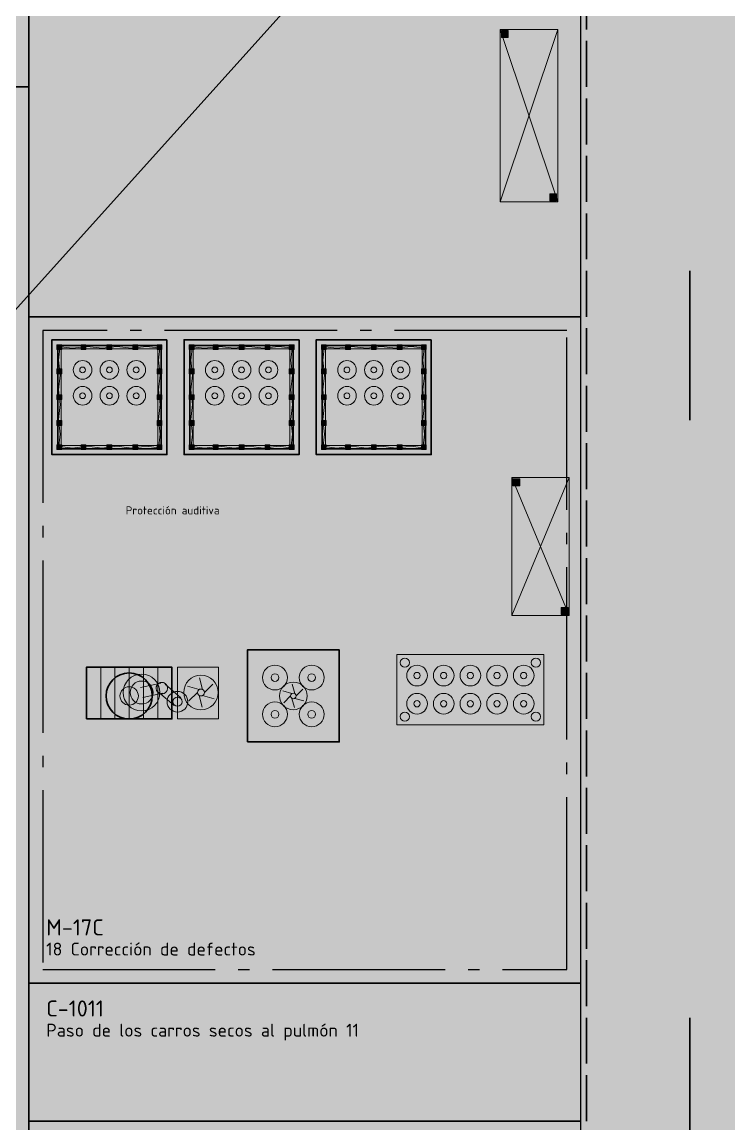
# Model space of a CAD drawing. Header units: millimetres. Extents: x 0 to 1189, y 0 to 841.
# Drawn here: x 617.4 to 678.9, y 457.8 to 553.7 of the extents above; entities that cross this region are included whole.
import ezdxf
from ezdxf.enums import TextEntityAlignment as Align

# ---------------------------------------------------------------- set-up
doc = ezdxf.new("R2010")
doc.units = ezdxf.units.MM
doc.linetypes.add('IRAM-E-TRAZOS', pattern=[5, 4, -1])
doc.linetypes.add('IRAM-F-TRAZO-PUNTO', pattern=[20, 15, -2, 1, -2])
for name, color, linetype, lineweight, true_color in [('A-EQUIPO', 30, 'CONTINUOUS', 35, 0xe67800), ('A-PASILLO', 2, 'IRAM-E-TRAZOS', 35, 0xd7a500), ('A-ZONA-LOG', 5, 'IRAM-F-TRAZO-PUNTO', 25, 0x285ac8)]:
    doc.layers.add(name, color=color, linetype=linetype, lineweight=lineweight, true_color=true_color)
for name, color, linetype, lineweight in [('A-EQUIPO-FINO', 8, 'CONTINUOUS', 13), ('A-EQUIPO-OCULTO', 8, 'IRAM-E-TRAZOS', 13), ('A-EQUIPO-RELLENO', 9, 'CONTINUOUS', 13), ('A-RELLENO', 9, 'CONTINUOUS', 13), ('A-SECTOR', 1, 'CONTINUOUS', 25), ('A-SECTOR-TXT', 1, 'CONTINUOUS', 25), ('A-TEXTO', 7, 'CONTINUOUS', 18), ('S-ESCAPE', 3, 'CONTINUOUS', 35), ('S-SENAL', 7, 'CONTINUOUS', 18)]:
    doc.layers.add(name, color=color, linetype=linetype, lineweight=lineweight)
doc.styles.add('ISO3098', font='isocpeur.ttf')

msp = doc.modelspace()

# ---------------------------------------------------------------- hatches: boundary and pattern name
at = {"layer": 'A-EQUIPO-RELLENO', "true_color": 0xeeeeee}
h = msp.add_hatch(color=7, dxfattribs=at)
h.dxf.hatch_style = 1
h.paths.add_polyline_path([(659, 553), (659, 538), (664, 538), (664, 553)])
at = {"layer": 'A-EQUIPO-RELLENO', "true_color": 0x969ba0}
h = msp.add_hatch(color=7, dxfattribs=at)
h.dxf.hatch_style = 1
h.paths.add_polyline_path([(659.1, 552.9), (659.1, 552.3), (659.7, 552.3), (659.7, 552.9)])
h = msp.add_hatch(color=7, dxfattribs=at)
h.dxf.hatch_style = 1
h.paths.add_polyline_path([(663.3, 538.7), (663.3, 538.1), (663.9, 538.1), (663.9, 538.7)])
at = {"layer": 'A-EQUIPO-RELLENO', "true_color": 0xf5f5f5}
h = msp.add_hatch(color=7, dxfattribs=at)
h.dxf.hatch_style = 1
h.paths.add_polyline_path([(630, 526), (620, 526), (620, 516), (630, 516)])
at = {"layer": 'A-EQUIPO-RELLENO', "true_color": 0x969ba0}
h = msp.add_hatch(color=7, dxfattribs=at)
h.dxf.hatch_style = 1
h.paths.add_polyline_path([(620.86, 525.56), (620.44, 525.56), (620.44, 525.14), (620.86, 525.14)])
h = msp.add_hatch(color=7, dxfattribs=at)
h.dxf.hatch_style = 1
h.paths.add_polyline_path([(620.86, 525.56), (620.44, 525.56), (620.44, 525.14), (620.86, 525.14)])
h = msp.add_hatch(color=7, dxfattribs=at)
h.dxf.hatch_style = 1
h.paths.add_polyline_path([(622.96, 525.56), (622.54, 525.56), (622.54, 525.14), (622.96, 525.14)])
h = msp.add_hatch(color=7, dxfattribs=at)
h.dxf.hatch_style = 1
h.paths.add_polyline_path([(625.21, 525.56), (624.79, 525.56), (624.79, 525.14), (625.21, 525.14)])
h = msp.add_hatch(color=7, dxfattribs=at)
h.dxf.hatch_style = 1
h.paths.add_polyline_path([(627.46, 525.56), (627.04, 525.56), (627.04, 525.14), (627.46, 525.14)])
h = msp.add_hatch(color=7, dxfattribs=at)
h.dxf.hatch_style = 1
h.paths.add_polyline_path([(629.56, 525.56), (629.14, 525.56), (629.14, 525.14), (629.56, 525.14)])
h = msp.add_hatch(color=7, dxfattribs=at)
h.dxf.hatch_style = 1
h.paths.add_polyline_path([(629.56, 525.56), (629.14, 525.56), (629.14, 525.14), (629.56, 525.14)])
at = {"layer": 'A-EQUIPO-RELLENO', "true_color": 0xf5f5f5}
h = msp.add_hatch(color=7, dxfattribs=at)
h.dxf.hatch_style = 1
h.paths.add_polyline_path([(641.5, 526), (631.5, 526), (631.5, 516), (641.5, 516)])
at = {"layer": 'A-EQUIPO-RELLENO', "true_color": 0x969ba0}
h = msp.add_hatch(color=7, dxfattribs=at)
h.dxf.hatch_style = 1
h.paths.add_polyline_path([(632.36, 525.56), (631.94, 525.56), (631.94, 525.14), (632.36, 525.14)])
h = msp.add_hatch(color=7, dxfattribs=at)
h.dxf.hatch_style = 1
h.paths.add_polyline_path([(632.36, 525.56), (631.94, 525.56), (631.94, 525.14), (632.36, 525.14)])
h = msp.add_hatch(color=7, dxfattribs=at)
h.dxf.hatch_style = 1
h.paths.add_polyline_path([(634.46, 525.56), (634.04, 525.56), (634.04, 525.14), (634.46, 525.14)])
h = msp.add_hatch(color=7, dxfattribs=at)
h.dxf.hatch_style = 1
h.paths.add_polyline_path([(636.71, 525.56), (636.29, 525.56), (636.29, 525.14), (636.71, 525.14)])
h = msp.add_hatch(color=7, dxfattribs=at)
h.dxf.hatch_style = 1
h.paths.add_polyline_path([(638.96, 525.56), (638.54, 525.56), (638.54, 525.14), (638.96, 525.14)])
h = msp.add_hatch(color=7, dxfattribs=at)
h.dxf.hatch_style = 1
h.paths.add_polyline_path([(641.06, 525.56), (640.64, 525.56), (640.64, 525.14), (641.06, 525.14)])
h = msp.add_hatch(color=7, dxfattribs=at)
h.dxf.hatch_style = 1
h.paths.add_polyline_path([(641.06, 525.56), (640.64, 525.56), (640.64, 525.14), (641.06, 525.14)])
at = {"layer": 'A-EQUIPO-RELLENO', "true_color": 0xf5f5f5}
h = msp.add_hatch(color=7, dxfattribs=at)
h.dxf.hatch_style = 1
h.paths.add_polyline_path([(653, 526), (643, 526), (643, 516), (653, 516)])
at = {"layer": 'A-EQUIPO-RELLENO', "true_color": 0x969ba0}
h = msp.add_hatch(color=7, dxfattribs=at)
h.dxf.hatch_style = 1
h.paths.add_polyline_path([(643.86, 525.56), (643.44, 525.56), (643.44, 525.14), (643.86, 525.14)])
h = msp.add_hatch(color=7, dxfattribs=at)
h.dxf.hatch_style = 1
h.paths.add_polyline_path([(643.86, 525.56), (643.44, 525.56), (643.44, 525.14), (643.86, 525.14)])
h = msp.add_hatch(color=7, dxfattribs=at)
h.dxf.hatch_style = 1
h.paths.add_polyline_path([(645.96, 525.56), (645.54, 525.56), (645.54, 525.14), (645.96, 525.14)])
h = msp.add_hatch(color=7, dxfattribs=at)
h.dxf.hatch_style = 1
h.paths.add_polyline_path([(648.21, 525.56), (647.79, 525.56), (647.79, 525.14), (648.21, 525.14)])
h = msp.add_hatch(color=7, dxfattribs=at)
h.dxf.hatch_style = 1
h.paths.add_polyline_path([(650.46, 525.56), (650.04, 525.56), (650.04, 525.14), (650.46, 525.14)])
h = msp.add_hatch(color=7, dxfattribs=at)
h.dxf.hatch_style = 1
h.paths.add_polyline_path([(652.56, 525.56), (652.14, 525.56), (652.14, 525.14), (652.56, 525.14)])
h = msp.add_hatch(color=7, dxfattribs=at)
h.dxf.hatch_style = 1
h.paths.add_polyline_path([(652.56, 525.56), (652.14, 525.56), (652.14, 525.14), (652.56, 525.14)])
h = msp.add_hatch(color=7, dxfattribs=at)
h.dxf.hatch_style = 1
h.paths.add_polyline_path([(620.86, 523.46), (620.44, 523.46), (620.44, 523.04), (620.86, 523.04)])
h = msp.add_hatch(color=7, dxfattribs=at)
h.dxf.hatch_style = 1
h.paths.add_polyline_path([(629.56, 523.46), (629.14, 523.46), (629.14, 523.04), (629.56, 523.04)])
h = msp.add_hatch(color=7, dxfattribs=at)
h.dxf.hatch_style = 1
h.paths.add_polyline_path([(632.36, 523.46), (631.94, 523.46), (631.94, 523.04), (632.36, 523.04)])
h = msp.add_hatch(color=7, dxfattribs=at)
h.dxf.hatch_style = 1
h.paths.add_polyline_path([(641.06, 523.46), (640.64, 523.46), (640.64, 523.04), (641.06, 523.04)])
h = msp.add_hatch(color=7, dxfattribs=at)
h.dxf.hatch_style = 1
h.paths.add_polyline_path([(643.86, 523.46), (643.44, 523.46), (643.44, 523.04), (643.86, 523.04)])
h = msp.add_hatch(color=7, dxfattribs=at)
h.dxf.hatch_style = 1
h.paths.add_polyline_path([(652.56, 523.46), (652.14, 523.46), (652.14, 523.04), (652.56, 523.04)])
h = msp.add_hatch(color=7, dxfattribs=at)
h.dxf.hatch_style = 1
h.paths.add_polyline_path([(620.86, 521.21), (620.44, 521.21), (620.44, 520.79), (620.86, 520.79)])
h = msp.add_hatch(color=7, dxfattribs=at)
h.dxf.hatch_style = 1
h.paths.add_polyline_path([(629.56, 521.21), (629.14, 521.21), (629.14, 520.79), (629.56, 520.79)])
h = msp.add_hatch(color=7, dxfattribs=at)
h.dxf.hatch_style = 1
h.paths.add_polyline_path([(632.36, 521.21), (631.94, 521.21), (631.94, 520.79), (632.36, 520.79)])
h = msp.add_hatch(color=7, dxfattribs=at)
h.dxf.hatch_style = 1
h.paths.add_polyline_path([(641.06, 521.21), (640.64, 521.21), (640.64, 520.79), (641.06, 520.79)])
h = msp.add_hatch(color=7, dxfattribs=at)
h.dxf.hatch_style = 1
h.paths.add_polyline_path([(643.86, 521.21), (643.44, 521.21), (643.44, 520.79), (643.86, 520.79)])
h = msp.add_hatch(color=7, dxfattribs=at)
h.dxf.hatch_style = 1
h.paths.add_polyline_path([(652.56, 521.21), (652.14, 521.21), (652.14, 520.79), (652.56, 520.79)])
h = msp.add_hatch(color=7, dxfattribs=at)
h.dxf.hatch_style = 1
h.paths.add_polyline_path([(620.86, 518.96), (620.44, 518.96), (620.44, 518.54), (620.86, 518.54)])
h = msp.add_hatch(color=7, dxfattribs=at)
h.dxf.hatch_style = 1
h.paths.add_polyline_path([(629.56, 518.96), (629.14, 518.96), (629.14, 518.54), (629.56, 518.54)])
h = msp.add_hatch(color=7, dxfattribs=at)
h.dxf.hatch_style = 1
h.paths.add_polyline_path([(632.36, 518.96), (631.94, 518.96), (631.94, 518.54), (632.36, 518.54)])
h = msp.add_hatch(color=7, dxfattribs=at)
h.dxf.hatch_style = 1
h.paths.add_polyline_path([(641.06, 518.96), (640.64, 518.96), (640.64, 518.54), (641.06, 518.54)])
h = msp.add_hatch(color=7, dxfattribs=at)
h.dxf.hatch_style = 1
h.paths.add_polyline_path([(643.86, 518.96), (643.44, 518.96), (643.44, 518.54), (643.86, 518.54)])
h = msp.add_hatch(color=7, dxfattribs=at)
h.dxf.hatch_style = 1
h.paths.add_polyline_path([(652.56, 518.96), (652.14, 518.96), (652.14, 518.54), (652.56, 518.54)])
h = msp.add_hatch(color=7, dxfattribs=at)
h.dxf.hatch_style = 1
h.paths.add_polyline_path([(620.86, 516.86), (620.44, 516.86), (620.44, 516.44), (620.86, 516.44)])
h = msp.add_hatch(color=7, dxfattribs=at)
h.dxf.hatch_style = 1
h.paths.add_polyline_path([(620.86, 516.86), (620.44, 516.86), (620.44, 516.44), (620.86, 516.44)])
h = msp.add_hatch(color=7, dxfattribs=at)
h.dxf.hatch_style = 1
h.paths.add_polyline_path([(622.96, 516.86), (622.54, 516.86), (622.54, 516.44), (622.96, 516.44)])
h = msp.add_hatch(color=7, dxfattribs=at)
h.dxf.hatch_style = 1
h.paths.add_polyline_path([(625.21, 516.86), (624.79, 516.86), (624.79, 516.44), (625.21, 516.44)])
h = msp.add_hatch(color=7, dxfattribs=at)
h.dxf.hatch_style = 1
h.paths.add_polyline_path([(627.46, 516.86), (627.04, 516.86), (627.04, 516.44), (627.46, 516.44)])
h = msp.add_hatch(color=7, dxfattribs=at)
h.dxf.hatch_style = 1
h.paths.add_polyline_path([(629.56, 516.86), (629.14, 516.86), (629.14, 516.44), (629.56, 516.44)])
h = msp.add_hatch(color=7, dxfattribs=at)
h.dxf.hatch_style = 1
h.paths.add_polyline_path([(629.56, 516.86), (629.14, 516.86), (629.14, 516.44), (629.56, 516.44)])
h = msp.add_hatch(color=7, dxfattribs=at)
h.dxf.hatch_style = 1
h.paths.add_polyline_path([(632.36, 516.86), (631.94, 516.86), (631.94, 516.44), (632.36, 516.44)])
h = msp.add_hatch(color=7, dxfattribs=at)
h.dxf.hatch_style = 1
h.paths.add_polyline_path([(632.36, 516.86), (631.94, 516.86), (631.94, 516.44), (632.36, 516.44)])
h = msp.add_hatch(color=7, dxfattribs=at)
h.dxf.hatch_style = 1
h.paths.add_polyline_path([(634.46, 516.86), (634.04, 516.86), (634.04, 516.44), (634.46, 516.44)])
h = msp.add_hatch(color=7, dxfattribs=at)
h.dxf.hatch_style = 1
h.paths.add_polyline_path([(636.71, 516.86), (636.29, 516.86), (636.29, 516.44), (636.71, 516.44)])
h = msp.add_hatch(color=7, dxfattribs=at)
h.dxf.hatch_style = 1
h.paths.add_polyline_path([(638.96, 516.86), (638.54, 516.86), (638.54, 516.44), (638.96, 516.44)])
h = msp.add_hatch(color=7, dxfattribs=at)
h.dxf.hatch_style = 1
h.paths.add_polyline_path([(641.06, 516.86), (640.64, 516.86), (640.64, 516.44), (641.06, 516.44)])
h = msp.add_hatch(color=7, dxfattribs=at)
h.dxf.hatch_style = 1
h.paths.add_polyline_path([(641.06, 516.86), (640.64, 516.86), (640.64, 516.44), (641.06, 516.44)])
h = msp.add_hatch(color=7, dxfattribs=at)
h.dxf.hatch_style = 1
h.paths.add_polyline_path([(643.86, 516.86), (643.44, 516.86), (643.44, 516.44), (643.86, 516.44)])
h = msp.add_hatch(color=7, dxfattribs=at)
h.dxf.hatch_style = 1
h.paths.add_polyline_path([(643.86, 516.86), (643.44, 516.86), (643.44, 516.44), (643.86, 516.44)])
h = msp.add_hatch(color=7, dxfattribs=at)
h.dxf.hatch_style = 1
h.paths.add_polyline_path([(645.96, 516.86), (645.54, 516.86), (645.54, 516.44), (645.96, 516.44)])
h = msp.add_hatch(color=7, dxfattribs=at)
h.dxf.hatch_style = 1
h.paths.add_polyline_path([(648.21, 516.86), (647.79, 516.86), (647.79, 516.44), (648.21, 516.44)])
h = msp.add_hatch(color=7, dxfattribs=at)
h.dxf.hatch_style = 1
h.paths.add_polyline_path([(650.46, 516.86), (650.04, 516.86), (650.04, 516.44), (650.46, 516.44)])
h = msp.add_hatch(color=7, dxfattribs=at)
h.dxf.hatch_style = 1
h.paths.add_polyline_path([(652.56, 516.86), (652.14, 516.86), (652.14, 516.44), (652.56, 516.44)])
h = msp.add_hatch(color=7, dxfattribs=at)
h.dxf.hatch_style = 1
h.paths.add_polyline_path([(652.56, 516.86), (652.14, 516.86), (652.14, 516.44), (652.56, 516.44)])
at = {"layer": 'A-EQUIPO-RELLENO', "true_color": 0xeeeeee}
h = msp.add_hatch(color=7, dxfattribs=at)
h.dxf.hatch_style = 1
h.paths.add_polyline_path([(660, 514), (660, 502), (665, 502), (665, 514)])
at = {"layer": 'A-EQUIPO-RELLENO', "true_color": 0x969ba0}
h = msp.add_hatch(color=7, dxfattribs=at)
h.dxf.hatch_style = 1
h.paths.add_polyline_path([(660.1, 513.9), (660.1, 513.3), (660.7, 513.3), (660.7, 513.9)])
h = msp.add_hatch(color=7, dxfattribs=at)
h.dxf.hatch_style = 1
h.paths.add_polyline_path([(664.3, 502.7), (664.3, 502.1), (664.9, 502.1), (664.9, 502.7)])
at = {"layer": 'A-EQUIPO-RELLENO', "true_color": 0xe6e6dc}
h = msp.add_hatch(color=7, dxfattribs=at)
h.dxf.hatch_style = 1
h.paths.add_polyline_path([(637, 491), (645, 491), (645, 499), (637, 499)])
at = {"layer": 'A-EQUIPO-RELLENO', "true_color": 0xeeeeee}
h = msp.add_hatch(color=7, dxfattribs=at)
h.dxf.hatch_style = 1
h.paths.add_polyline_path([(650, 492.5), (662.8, 492.5), (662.8, 498.6), (650, 498.6)])
h = msp.add_hatch(color=7, dxfattribs=at)
h.dxf.hatch_style = 1
h.paths.add_polyline_path([(623, 493), (630.44, 493), (630.44, 497.5), (623, 497.5)])
at = {"layer": 'A-EQUIPO-RELLENO', "true_color": 0xcdd0d4}
h = msp.add_hatch(color=7, dxfattribs=at)
h.dxf.hatch_style = 1
h.paths.add_polyline_path([(630.92, 493), (634.5, 493), (634.5, 497.5), (630.92, 497.5)])
at = {"layer": 'A-RELLENO', "true_color": 0xfde4c8}
h = msp.add_hatch(color=7, dxfattribs=at)
h.dxf.hatch_style = 1
h.paths.add_polyline_path([(546, 548), (618, 548), (618, 618), (546, 618)])
h = msp.add_hatch(color=7, dxfattribs=at)
h.dxf.hatch_style = 1
h.paths.add_polyline_path([(618, 528), (666, 528), (666, 618), (618, 618)])
at = {"layer": 'A-RELLENO', "true_color": 0xf6f6f6}
h = msp.add_hatch(color=7, dxfattribs=at)
h.dxf.hatch_style = 1
h.paths.add_polyline_path([(666, 368), (681, 368), (681, 618), (666, 618)])
at = {"layer": 'A-RELLENO', "true_color": 0xf8d9c0}
h = msp.add_hatch(color=7, dxfattribs=at)
h.dxf.hatch_style = 1
h.paths.add_polyline_path([(606, 368), (618, 368), (618, 548), (606, 548)])
at = {"layer": 'A-RELLENO', "true_color": 0xfde4c8}
h = msp.add_hatch(color=7, dxfattribs=at)
h.dxf.hatch_style = 1
h.paths.add_polyline_path([(618, 470), (666, 470), (666, 528), (618, 528)])
at = {"layer": 'A-RELLENO', "true_color": 0xf8d9c0}
h = msp.add_hatch(color=7, dxfattribs=at)
h.dxf.hatch_style = 1
h.paths.add_polyline_path([(618, 458), (666, 458), (666, 470), (618, 470)])
h = msp.add_hatch(color=7, dxfattribs=at)
h.dxf.hatch_style = 1
h.paths.add_polyline_path([(618, 410), (666, 410), (666, 458), (618, 458)])
at = {"layer": 'S-ESCAPE', "true_color": 0x008c46}
h = msp.add_hatch(color=7, dxfattribs=at)
h.dxf.hatch_style = 1
h.paths.add_polyline_path([(675.5, 532), (674.75, 529.8), (676.25, 529.8)])
h = msp.add_hatch(color=7, dxfattribs=at)
h.dxf.hatch_style = 1
h.paths.add_polyline_path([(675.5, 467), (674.75, 464.8), (676.25, 464.8)])
at = {"layer": 'S-SENAL', "true_color": 0x005aaa}
h = msp.add_hatch(color=7, dxfattribs=at)
h.dxf.hatch_style = 1
h.paths.add_polyline_path([(633.7, 515.5), (633.591, 516.328), (633.271, 517.1), (632.763, 517.763), (632.1, 518.271), (631.328, 518.591), (630.5, 518.7), (629.672, 518.591), (628.9, 518.271), (628.237, 517.763), (627.729, 517.1), (627.409, 516.328), (627.3, 515.5), (627.409, 514.672), (627.729, 513.9), (628.237, 513.237), (628.9, 512.729), (629.672, 512.409), (630.5, 512.3), (631.328, 512.409), (632.1, 512.729), (632.763, 513.237), (633.271, 513.9), (633.591, 514.672)])

# ---------------------------------------------------------------- linework, layer by layer
at = {"layer": 'A-EQUIPO'}
for points in [[(630, 526), (620, 526), (620, 516), (630, 516)], [(641.5, 526), (631.5, 526), (631.5, 516), (641.5, 516)], [(653, 526), (643, 526), (643, 516), (653, 516)], [(629.5, 525.5), (620.5, 525.5), (620.5, 516.5), (629.5, 516.5)], [(641, 525.5), (632, 525.5), (632, 516.5), (641, 516.5)], [(652.5, 525.5), (643.5, 525.5), (643.5, 516.5), (652.5, 516.5)], [(637, 491), (645, 491), (645, 499), (637, 499)], [(623, 493), (630.44, 493), (630.44, 497.5), (623, 497.5)]]:
    msp.add_lwpolyline(points, close=True, dxfattribs=at)
msp.add_circle((626.72, 495), 2, dxfattribs=at)
at = {"layer": 'A-EQUIPO-FINO'}
for p, q in [((659, 553), (664, 538)), ((664, 553), (659, 538)), ((660, 514), (665, 502)), ((665, 514), (660, 502)), ((624.24, 493), (624.24, 497.5)), ((625.48, 493), (625.48, 497.5)), ((626.72, 493), (626.72, 497.5)), ((627.96, 493), (627.96, 497.5)), ((629.2, 493), (629.2, 497.5))]:
    msp.add_line(p, q, dxfattribs=at)
for points in [[(659, 553), (659, 538), (664, 538), (664, 553)], [(659.1, 552.9), (659.1, 552.3), (659.7, 552.3), (659.7, 552.9)], [(663.3, 538.7), (663.3, 538.1), (663.9, 538.1), (663.9, 538.7)], [(620.86, 525.56), (620.44, 525.56), (620.44, 525.14), (620.86, 525.14)], [(620.86, 525.56), (620.44, 525.56), (620.44, 525.14), (620.86, 525.14)], [(622.96, 525.56), (622.54, 525.56), (622.54, 525.14), (622.96, 525.14)], [(625.21, 525.56), (624.79, 525.56), (624.79, 525.14), (625.21, 525.14)], [(627.46, 525.56), (627.04, 525.56), (627.04, 525.14), (627.46, 525.14)], [(629.56, 525.56), (629.14, 525.56), (629.14, 525.14), (629.56, 525.14)], [(629.56, 525.56), (629.14, 525.56), (629.14, 525.14), (629.56, 525.14)], [(632.36, 525.56), (631.94, 525.56), (631.94, 525.14), (632.36, 525.14)], [(632.36, 525.56), (631.94, 525.56), (631.94, 525.14), (632.36, 525.14)], [(634.46, 525.56), (634.04, 525.56), (634.04, 525.14), (634.46, 525.14)], [(636.71, 525.56), (636.29, 525.56), (636.29, 525.14), (636.71, 525.14)], [(638.96, 525.56), (638.54, 525.56), (638.54, 525.14), (638.96, 525.14)], [(641.06, 525.56), (640.64, 525.56), (640.64, 525.14), (641.06, 525.14)], [(641.06, 525.56), (640.64, 525.56), (640.64, 525.14), (641.06, 525.14)], [(643.86, 525.56), (643.44, 525.56), (643.44, 525.14), (643.86, 525.14)], [(643.86, 525.56), (643.44, 525.56), (643.44, 525.14), (643.86, 525.14)], [(645.96, 525.56), (645.54, 525.56), (645.54, 525.14), (645.96, 525.14)], [(648.21, 525.56), (647.79, 525.56), (647.79, 525.14), (648.21, 525.14)], [(650.46, 525.56), (650.04, 525.56), (650.04, 525.14), (650.46, 525.14)], [(652.56, 525.56), (652.14, 525.56), (652.14, 525.14), (652.56, 525.14)], [(652.56, 525.56), (652.14, 525.56), (652.14, 525.14), (652.56, 525.14)], [(629.2, 525.2), (620.8, 525.2), (620.8, 516.8), (629.2, 516.8)], [(640.7, 525.2), (632.3, 525.2), (632.3, 516.8), (640.7, 516.8)], [(652.2, 525.2), (643.8, 525.2), (643.8, 516.8), (652.2, 516.8)], [(620.86, 523.46), (620.44, 523.46), (620.44, 523.04), (620.86, 523.04)], [(629.56, 523.46), (629.14, 523.46), (629.14, 523.04), (629.56, 523.04)], [(632.36, 523.46), (631.94, 523.46), (631.94, 523.04), (632.36, 523.04)], [(641.06, 523.46), (640.64, 523.46), (640.64, 523.04), (641.06, 523.04)], [(643.86, 523.46), (643.44, 523.46), (643.44, 523.04), (643.86, 523.04)], [(652.56, 523.46), (652.14, 523.46), (652.14, 523.04), (652.56, 523.04)], [(620.86, 521.21), (620.44, 521.21), (620.44, 520.79), (620.86, 520.79)], [(629.56, 521.21), (629.14, 521.21), (629.14, 520.79), (629.56, 520.79)], [(632.36, 521.21), (631.94, 521.21), (631.94, 520.79), (632.36, 520.79)], [(641.06, 521.21), (640.64, 521.21), (640.64, 520.79), (641.06, 520.79)], [(643.86, 521.21), (643.44, 521.21), (643.44, 520.79), (643.86, 520.79)], [(652.56, 521.21), (652.14, 521.21), (652.14, 520.79), (652.56, 520.79)], [(620.86, 518.96), (620.44, 518.96), (620.44, 518.54), (620.86, 518.54)], [(629.56, 518.96), (629.14, 518.96), (629.14, 518.54), (629.56, 518.54)], [(632.36, 518.96), (631.94, 518.96), (631.94, 518.54), (632.36, 518.54)], [(641.06, 518.96), (640.64, 518.96), (640.64, 518.54), (641.06, 518.54)], [(643.86, 518.96), (643.44, 518.96), (643.44, 518.54), (643.86, 518.54)], [(652.56, 518.96), (652.14, 518.96), (652.14, 518.54), (652.56, 518.54)], [(620.86, 516.86), (620.44, 516.86), (620.44, 516.44), (620.86, 516.44)], [(620.86, 516.86), (620.44, 516.86), (620.44, 516.44), (620.86, 516.44)], [(622.96, 516.86), (622.54, 516.86), (622.54, 516.44), (622.96, 516.44)], [(625.21, 516.86), (624.79, 516.86), (624.79, 516.44), (625.21, 516.44)], [(627.46, 516.86), (627.04, 516.86), (627.04, 516.44), (627.46, 516.44)], [(629.56, 516.86), (629.14, 516.86), (629.14, 516.44), (629.56, 516.44)], [(629.56, 516.86), (629.14, 516.86), (629.14, 516.44), (629.56, 516.44)], [(632.36, 516.86), (631.94, 516.86), (631.94, 516.44), (632.36, 516.44)], [(632.36, 516.86), (631.94, 516.86), (631.94, 516.44), (632.36, 516.44)], [(634.46, 516.86), (634.04, 516.86), (634.04, 516.44), (634.46, 516.44)], [(636.71, 516.86), (636.29, 516.86), (636.29, 516.44), (636.71, 516.44)], [(638.96, 516.86), (638.54, 516.86), (638.54, 516.44), (638.96, 516.44)], [(641.06, 516.86), (640.64, 516.86), (640.64, 516.44), (641.06, 516.44)], [(641.06, 516.86), (640.64, 516.86), (640.64, 516.44), (641.06, 516.44)], [(643.86, 516.86), (643.44, 516.86), (643.44, 516.44), (643.86, 516.44)], [(643.86, 516.86), (643.44, 516.86), (643.44, 516.44), (643.86, 516.44)], [(645.96, 516.86), (645.54, 516.86), (645.54, 516.44), (645.96, 516.44)], [(648.21, 516.86), (647.79, 516.86), (647.79, 516.44), (648.21, 516.44)], [(650.46, 516.86), (650.04, 516.86), (650.04, 516.44), (650.46, 516.44)], [(652.56, 516.86), (652.14, 516.86), (652.14, 516.44), (652.56, 516.44)], [(652.56, 516.86), (652.14, 516.86), (652.14, 516.44), (652.56, 516.44)], [(660, 514), (660, 502), (665, 502), (665, 514)], [(660.1, 513.9), (660.1, 513.3), (660.7, 513.3), (660.7, 513.9)], [(664.3, 502.7), (664.3, 502.1), (664.9, 502.1), (664.9, 502.7)], [(650, 492.5), (662.8, 492.5), (662.8, 498.6), (650, 498.6)], [(630.92, 493), (634.5, 493), (634.5, 497.5), (630.92, 497.5)]]:
    msp.add_lwpolyline(points, close=True, dxfattribs=at)
for points in [[(629.5, 525.275), (628.214, 525.425), (626.929, 525.275), (625.643, 525.425), (624.357, 525.275), (623.071, 525.425), (621.786, 525.275), (620.5, 525.425)], [(620.725, 525.5), (620.575, 524.214), (620.725, 522.929), (620.575, 521.643), (620.725, 520.357), (620.575, 519.071), (620.725, 517.786), (620.575, 516.5)], [(629.275, 516.5), (629.425, 517.786), (629.275, 519.071), (629.425, 520.357), (629.275, 521.643), (629.425, 522.929), (629.275, 524.214), (629.425, 525.5)], [(641, 525.275), (639.714, 525.425), (638.429, 525.275), (637.143, 525.425), (635.857, 525.275), (634.571, 525.425), (633.286, 525.275), (632, 525.425)], [(632.225, 525.5), (632.075, 524.214), (632.225, 522.929), (632.075, 521.643), (632.225, 520.357), (632.075, 519.071), (632.225, 517.786), (632.075, 516.5)], [(640.775, 516.5), (640.925, 517.786), (640.775, 519.071), (640.925, 520.357), (640.775, 521.643), (640.925, 522.929), (640.775, 524.214), (640.925, 525.5)], [(652.5, 525.275), (651.214, 525.425), (649.929, 525.275), (648.643, 525.425), (647.357, 525.275), (646.071, 525.425), (644.786, 525.275), (643.5, 525.425)], [(643.725, 525.5), (643.575, 524.214), (643.725, 522.929), (643.575, 521.643), (643.725, 520.357), (643.575, 519.071), (643.725, 517.786), (643.575, 516.5)], [(652.275, 516.5), (652.425, 517.786), (652.275, 519.071), (652.425, 520.357), (652.275, 521.643), (652.425, 522.929), (652.275, 524.214), (652.425, 525.5)], [(620.5, 516.725), (621.786, 516.575), (623.071, 516.725), (624.357, 516.575), (625.643, 516.725), (626.929, 516.575), (628.214, 516.725), (629.5, 516.575)], [(632, 516.725), (633.286, 516.575), (634.571, 516.725), (635.857, 516.575), (637.143, 516.725), (638.429, 516.575), (639.714, 516.725), (641, 516.575)], [(643.5, 516.725), (644.786, 516.575), (646.071, 516.725), (647.357, 516.575), (648.643, 516.725), (649.929, 516.575), (651.214, 516.725), (652.5, 516.575)], [(632.81, 495.56), (631.804, 495.839)], [(633.11, 495.56), (632.849, 496.57)], [(633.26, 495.3), (634.004, 496.031)], [(641.12, 495.208), (640.911, 496.016)], [(632.66, 495.3), (631.916, 494.569)], [(632.81, 495.04), (633.071, 494.03)], [(633.11, 495.04), (634.116, 494.761)], [(640.88, 495.208), (640.076, 495.431)], [(640.76, 495), (640.164, 494.415)], [(641.24, 495), (641.836, 495.585)], [(640.88, 494.792), (641.089, 493.984)], [(641.12, 494.792), (641.924, 494.569)]]:
    msp.add_lwpolyline(points, dxfattribs=at)
for centre, radius in [((622.667, 523.375), 0.81), ((622.667, 523.375), 0.252), ((625, 523.375), 0.81), ((625, 523.375), 0.252), ((627.333, 523.375), 0.81), ((627.333, 523.375), 0.252), ((634.167, 523.375), 0.81), ((634.167, 523.375), 0.252), ((636.5, 523.375), 0.81), ((636.5, 523.375), 0.252), ((638.833, 523.375), 0.81), ((638.833, 523.375), 0.252), ((645.667, 523.375), 0.81), ((645.667, 523.375), 0.252), ((648, 523.375), 0.81), ((648, 523.375), 0.252), ((650.333, 523.375), 0.81), ((650.333, 523.375), 0.252), ((622.667, 521.125), 0.81), ((625, 521.125), 0.81), ((627.333, 521.125), 0.81), ((634.167, 521.125), 0.81), ((636.5, 521.125), 0.81), ((638.833, 521.125), 0.81), ((645.667, 521.125), 0.81), ((648, 521.125), 0.81), ((650.333, 521.125), 0.81), ((622.667, 521.125), 0.252), ((625, 521.125), 0.252), ((627.333, 521.125), 0.252), ((634.167, 521.125), 0.252), ((636.5, 521.125), 0.252), ((638.833, 521.125), 0.252), ((645.667, 521.125), 0.252), ((648, 521.125), 0.252), ((650.333, 521.125), 0.252), ((650.7, 497.9), 0.4), ((662.1, 497.9), 0.4), ((627.8, 495.3), 1.6), ((632.96, 495.3), 1.5), ((639.4, 496.6), 1.08), ((639.4, 496.6), 0.336), ((642.6, 496.6), 1.08), ((642.6, 496.6), 0.336), ((651.76, 496.775), 0.9), ((651.76, 496.775), 0.28), ((654.08, 496.775), 0.9), ((654.08, 496.775), 0.28), ((656.4, 496.775), 0.9), ((656.4, 496.775), 0.28), ((658.72, 496.775), 0.9), ((658.72, 496.775), 0.28), ((661.04, 496.775), 0.9), ((661.04, 496.775), 0.28), ((627.8, 495.3), 1), ((641, 495), 1.2), ((626.72, 495), 0.8), ((630.92, 494.5), 0.9), ((630.92, 494.5), 0.4), ((632.96, 495.3), 0.3), ((641, 495), 0.24), ((651.76, 494.325), 0.9), ((654.08, 494.325), 0.9), ((656.4, 494.325), 0.9), ((658.72, 494.325), 0.9), ((661.04, 494.325), 0.9), ((639.4, 493.4), 1.08), ((642.6, 493.4), 1.08), ((651.76, 494.325), 0.28), ((654.08, 494.325), 0.28), ((656.4, 494.325), 0.28), ((658.72, 494.325), 0.28), ((661.04, 494.325), 0.28), ((639.4, 493.4), 0.336), ((642.6, 493.4), 0.336), ((650.7, 493.2), 0.4), ((662.1, 493.2), 0.4)]:
    msp.add_circle(centre, radius, dxfattribs=at)
at = {"layer": 'A-EQUIPO-OCULTO'}
for p, q in [((627.5, 526), (622.5, 526)), ((639, 526), (634, 526)), ((650.5, 526), (645.5, 526)), ((629.465, 496.12), (627.705, 495.74)), ((631.215, 494.84), (629.855, 496.02)), ((629.655, 495.24), (627.895, 494.86)), ((630.625, 494.16), (629.265, 495.34))]:
    msp.add_line(p, q, dxfattribs=at)
msp.add_circle((629.56, 495.68), 0.5, dxfattribs=at)
at = {"layer": 'A-PASILLO'}
msp.add_line((666.5, 368), (666.5, 618), dxfattribs=at)
at = {"layer": 'A-SECTOR'}
for points in [[(546, 548), (618, 548), (618, 618), (546, 618)], [(618, 528), (666, 528), (666, 618), (618, 618)], [(606, 368), (618, 368), (618, 548), (606, 548)], [(618, 470), (666, 470), (666, 528), (618, 528)], [(618, 458), (666, 458), (666, 470), (618, 470)], [(618, 410), (666, 410), (666, 458), (618, 458)]]:
    msp.add_lwpolyline(points, close=True, dxfattribs=at)
at = {"layer": 'A-ZONA-LOG'}
msp.add_lwpolyline([(619.2, 471.2), (664.8, 471.2), (664.8, 526.8), (619.2, 526.8)], close=True, dxfattribs=at)
at = {"layer": 'S-ESCAPE'}
for p, q in [((675.5, 519), (675.5, 532)), ((675.5, 454), (675.5, 467))]:
    msp.add_line(p, q, dxfattribs=at)
msp.add_lwpolyline([(595.5, 440.5), (595.5, 435.5), (525.5, 435.5), (525.5, 460.5), (540.5, 475.5), (555.5, 475.5), (585.5, 510.5), (600.5, 510.5), (645.5, 560.5), (645.5, 575.5), (680.5, 605.5), (680.5, 615.5), (695.5, 630.5), (710.5, 635.5)], dxfattribs=at)

# ---------------------------------------------------------------- texts
at = {"layer": 'A-SECTOR-TXT', "style": 'ISO3098'}
for s, height, p in [('M-17C', 1.4, (619.5, 475.56)), ('18 Corrección de defectos', 1.12, (619.5, 473.53)), ('C-1011', 1.4, (619.5, 468.5)), ('Paso de los carros secos al pulmón 11', 1.12, (619.5, 466.47))]:
    msp.add_text(s, height=height, dxfattribs=at).set_placement(p, align=Align.TOP_LEFT)
at = {"layer": 'A-TEXTO', "style": 'ISO3098'}
msp.add_text('Protección auditiva', height=0.7, dxfattribs=at).set_placement((630.5, 511.5), align=Align.TOP_CENTER)

doc.saveas('drawing.dxf')
